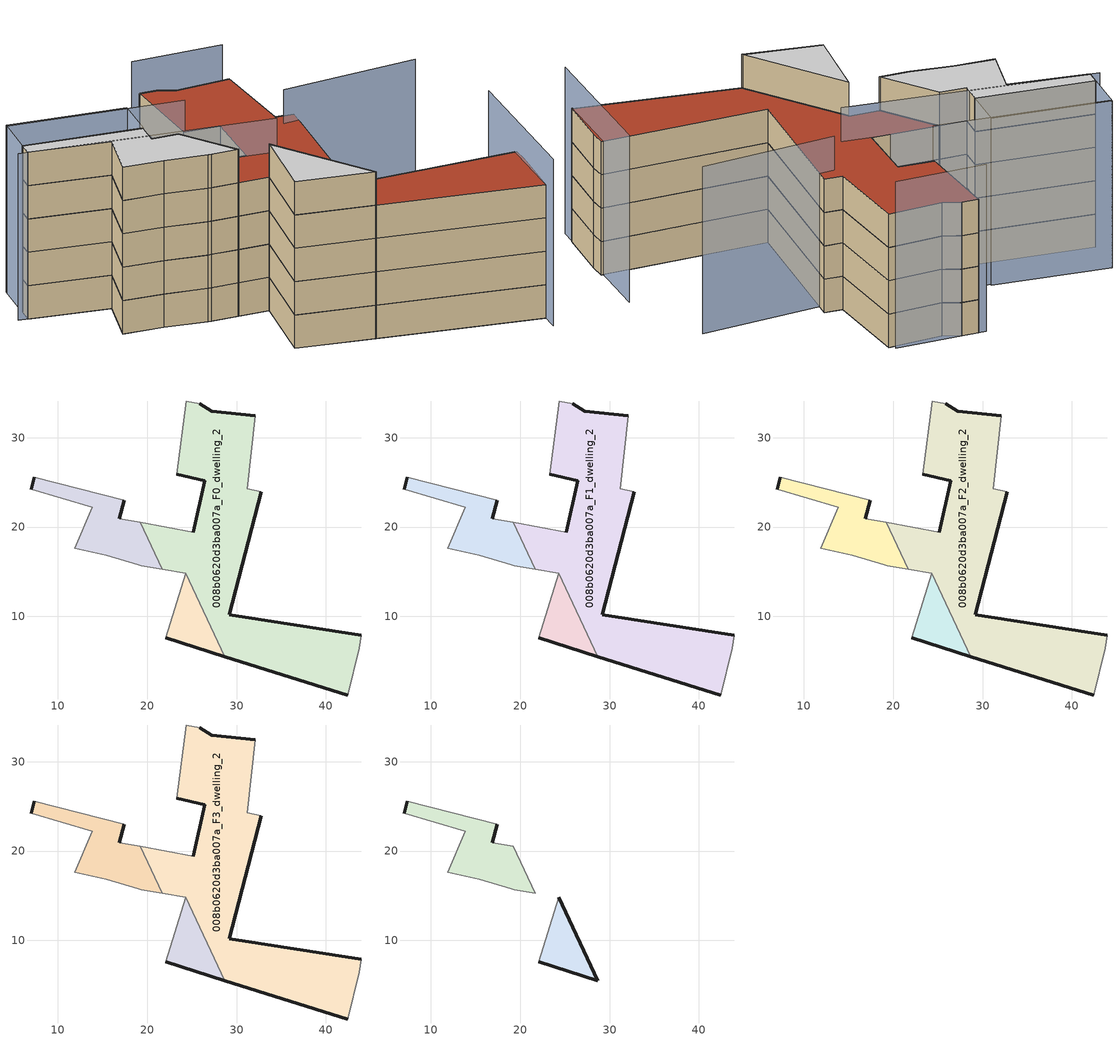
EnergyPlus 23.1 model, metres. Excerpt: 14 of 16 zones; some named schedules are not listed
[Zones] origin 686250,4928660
008b0620d3ba007a_F0_dwelling_0
 floor ground (EU_floor_Construction): 21.69,15.28 19.24,20.51 16.88,20.95 17.42,23.02 7.37,25.59 7.03,24.25 13.86,22.19 11.91,17.6 15.41,16.82 19.02,15.75 19.34,15.69 z0
 wall outside (EU_wall_Construction): 7.03,24.25 7.37,25.59 / 17.42,23.02 16.88,20.95 z0:3
 wall adiabatic (EU_wall_Construction): 7.37,25.59 17.42,23.02 / 16.88,20.95 19.24,20.51 / 21.69,15.28 19.34,15.69 19.02,15.75 15.41,16.82 11.91,17.6 13.86,22.19 7.03,24.25 z0:3
 wall to 008b0620d3ba007a_F0_dwelling_2 (EU_wall_Construction): 19.24,20.51 21.69,15.28 z0:3
008b0620d3ba007a_F0_dwelling_1
 floor ground (EU_floor_Construction): 28.69,5.51 24.34,14.8 22.08,7.58 z0
 wall outside (EU_wall_Construction): 28.69,5.51 22.08,7.58 z0:3
 wall adiabatic (EU_wall_Construction): 22.08,7.58 24.34,14.8 z0:3
 wall to 008b0620d3ba007a_F0_dwelling_2 (EU_wall_Construction): 24.34,14.8 28.69,5.51 z0:3
008b0620d3ba007a_F0_dwelling_2
 floor ground (EU_floor_Construction): 42.43,1.2 43.75,6.44 43.96,7.88 29.19,10.16 32.78,23.94 31.18,24.26 32.09,32.45 27.25,32.97 25.87,33.82 24.38,34.11 23.29,25.88 26.42,25.17 25.15,19.4 19.24,20.51 21.69,15.28 24.34,14.8 28.69,5.51 z0
 wall outside (EU_wall_Construction): 25.15,19.4 26.42,25.17 23.29,25.88 / 25.87,33.82 27.25,32.97 32.09,32.45 / 32.78,23.94 29.19,10.16 43.96,7.88 / 42.43,1.2 28.69,5.51 z0:3
 wall adiabatic (EU_wall_Construction): 24.34,14.8 21.69,15.28 / 19.24,20.51 25.15,19.4 / 23.29,25.88 24.38,34.11 25.87,33.82 / 32.09,32.45 31.18,24.26 32.78,23.94 / 43.96,7.88 43.75,6.44 42.43,1.2 z0:3
008b0620d3ba007a_F1_dwelling_0
 floor to 008b0620d3ba007a_F0_dwelling_0 (EU_floor_Construction): 21.69,15.28 19.24,20.51 16.88,20.95 17.42,23.02 7.37,25.59 7.03,24.25 13.86,22.19 11.91,17.6 15.41,16.82 19.02,15.75 19.34,15.69 z3
 wall outside (EU_wall_Construction): 7.03,24.25 7.37,25.59 / 17.42,23.02 16.88,20.95 z3:6
 wall adiabatic (EU_wall_Construction): 7.37,25.59 17.42,23.02 / 16.88,20.95 19.24,20.51 / 21.69,15.28 19.34,15.69 19.02,15.75 15.41,16.82 11.91,17.6 13.86,22.19 7.03,24.25 z3:6
 wall to 008b0620d3ba007a_F1_dwelling_2 (EU_wall_Construction): 19.24,20.51 21.69,15.28 z3:6
008b0620d3ba007a_F1_dwelling_1
 floor to 008b0620d3ba007a_F0_dwelling_1 (EU_floor_Construction): 28.69,5.51 24.34,14.8 22.08,7.58 z3
 wall outside (EU_wall_Construction): 28.69,5.51 22.08,7.58 z3:6
 wall adiabatic (EU_wall_Construction): 22.08,7.58 24.34,14.8 z3:6
 wall to 008b0620d3ba007a_F1_dwelling_2 (EU_wall_Construction): 24.34,14.8 28.69,5.51 z3:6
008b0620d3ba007a_F1_dwelling_2
 floor to 008b0620d3ba007a_F0_dwelling_2 (EU_floor_Construction): 42.43,1.2 43.75,6.44 43.96,7.88 29.19,10.16 32.78,23.94 31.18,24.26 32.09,32.45 27.25,32.97 25.87,33.82 24.38,34.11 23.29,25.88 26.42,25.17 25.15,19.4 19.24,20.51 21.69,15.28 24.34,14.8 28.69,5.51 z3
 wall outside (EU_wall_Construction): 25.15,19.4 26.42,25.17 23.29,25.88 / 25.87,33.82 27.25,32.97 32.09,32.45 / 32.78,23.94 29.19,10.16 43.96,7.88 / 42.43,1.2 28.69,5.51 z3:6
 wall adiabatic (EU_wall_Construction): 24.34,14.8 21.69,15.28 / 19.24,20.51 25.15,19.4 / 23.29,25.88 24.38,34.11 25.87,33.82 / 32.09,32.45 31.18,24.26 32.78,23.94 / 43.96,7.88 43.75,6.44 42.43,1.2 z3:6
008b0620d3ba007a_F2_dwelling_0
 floor to 008b0620d3ba007a_F1_dwelling_0 (EU_floor_Construction): 21.69,15.28 19.24,20.51 16.88,20.95 17.42,23.02 7.37,25.59 7.03,24.25 13.86,22.19 11.91,17.6 15.41,16.82 19.02,15.75 19.34,15.69 z6
 wall outside (EU_wall_Construction): 7.03,24.25 7.37,25.59 / 17.42,23.02 16.88,20.95 z6:9
 wall adiabatic (EU_wall_Construction): 7.37,25.59 17.42,23.02 / 16.88,20.95 19.24,20.51 / 21.69,15.28 19.34,15.69 19.02,15.75 15.41,16.82 11.91,17.6 13.86,22.19 7.03,24.25 z6:9
 wall to 008b0620d3ba007a_F2_dwelling_2 (EU_wall_Construction): 19.24,20.51 21.69,15.28 z6:9
008b0620d3ba007a_F2_dwelling_1
 floor to 008b0620d3ba007a_F1_dwelling_1 (EU_floor_Construction): 28.69,5.51 24.34,14.8 22.08,7.58 z6
 wall outside (EU_wall_Construction): 28.69,5.51 22.08,7.58 z6:9
 wall adiabatic (EU_wall_Construction): 22.08,7.58 24.34,14.8 z6:9
 wall to 008b0620d3ba007a_F2_dwelling_2 (EU_wall_Construction): 24.34,14.8 28.69,5.51 z6:9
008b0620d3ba007a_F2_dwelling_2
 floor to 008b0620d3ba007a_F1_dwelling_2 (EU_floor_Construction): 42.43,1.2 43.75,6.44 43.96,7.88 29.19,10.16 32.78,23.94 31.18,24.26 32.09,32.45 27.25,32.97 25.87,33.82 24.38,34.11 23.29,25.88 26.42,25.17 25.15,19.4 19.24,20.51 21.69,15.28 24.34,14.8 28.69,5.51 z6
 wall outside (EU_wall_Construction): 25.15,19.4 26.42,25.17 23.29,25.88 / 25.87,33.82 27.25,32.97 32.09,32.45 / 32.78,23.94 29.19,10.16 43.96,7.88 / 42.43,1.2 28.69,5.51 z6:9
 wall adiabatic (EU_wall_Construction): 24.34,14.8 21.69,15.28 / 19.24,20.51 25.15,19.4 / 23.29,25.88 24.38,34.11 25.87,33.82 / 32.09,32.45 31.18,24.26 32.78,23.94 / 43.96,7.88 43.75,6.44 42.43,1.2 z6:9
008b0620d3ba007a_F3_dwelling_0
 floor to 008b0620d3ba007a_F2_dwelling_0 (EU_floor_Construction): 21.69,15.28 19.24,20.51 16.88,20.95 17.42,23.02 7.37,25.59 7.03,24.25 13.86,22.19 11.91,17.6 15.41,16.82 19.02,15.75 19.34,15.69 z9
 wall outside (EU_wall_Construction): 7.03,24.25 7.37,25.59 / 17.42,23.02 16.88,20.95 z9:12
 wall adiabatic (EU_wall_Construction): 7.37,25.59 17.42,23.02 / 16.88,20.95 19.24,20.51 / 21.69,15.28 19.34,15.69 19.02,15.75 15.41,16.82 11.91,17.6 13.86,22.19 7.03,24.25 z9:12
 wall to 008b0620d3ba007a_F3_dwelling_2 (EU_wall_Construction): 19.24,20.51 21.69,15.28 z9:12
008b0620d3ba007a_F3_dwelling_1
 floor to 008b0620d3ba007a_F2_dwelling_1 (EU_floor_Construction): 28.69,5.51 24.34,14.8 22.08,7.58 z9
 wall outside (EU_wall_Construction): 28.69,5.51 22.08,7.58 z9:12
 wall adiabatic (EU_wall_Construction): 22.08,7.58 24.34,14.8 z9:12
 wall to 008b0620d3ba007a_F3_dwelling_2 (EU_wall_Construction): 24.34,14.8 28.69,5.51 z9:12
008b0620d3ba007a_F3_dwelling_2
 floor to 008b0620d3ba007a_F2_dwelling_2 (EU_floor_Construction): 42.43,1.2 43.75,6.44 43.96,7.88 29.19,10.16 32.78,23.94 31.18,24.26 32.09,32.45 27.25,32.97 25.87,33.82 24.38,34.11 23.29,25.88 26.42,25.17 25.15,19.4 19.24,20.51 21.69,15.28 24.34,14.8 28.69,5.51 z9
 wall outside (EU_wall_Construction): 25.15,19.4 26.42,25.17 23.29,25.88 / 25.87,33.82 27.25,32.97 32.09,32.45 / 32.78,23.94 29.19,10.16 43.96,7.88 / 42.43,1.2 28.69,5.51 z9:12
 wall adiabatic (EU_wall_Construction): 24.34,14.8 21.69,15.28 / 19.24,20.51 25.15,19.4 / 23.29,25.88 24.38,34.11 25.87,33.82 / 32.09,32.45 31.18,24.26 32.78,23.94 / 43.96,7.88 43.75,6.44 42.43,1.2 z9:12
 roof outside (EU_roof_Construction): 32.09,32.45 31.18,24.26 32.78,23.94 29.19,10.16 43.96,7.88 43.75,6.44 42.43,1.2 28.69,5.51 24.34,14.8 21.69,15.28 19.24,20.51 25.15,19.4 26.42,25.17 23.29,25.88 24.38,34.11 25.87,33.82 27.25,32.97 z12
008b0620d3ba007a_F4_dwelling_0
 floor to 008b0620d3ba007a_F3_dwelling_0 (EU_floor_Construction): 21.69,15.28 19.24,20.51 16.88,20.95 17.42,23.02 7.37,25.59 7.03,24.25 13.86,22.19 11.91,17.6 15.41,16.82 19.02,15.75 19.34,15.69 z12
 wall outside (EU_wall_Construction): 7.03,24.25 7.37,25.59 / 17.42,23.02 16.88,20.95 z12:15
 wall adiabatic (EU_wall_Construction): 7.37,25.59 17.42,23.02 / 16.88,20.95 19.24,20.51 21.69,15.28 19.34,15.69 19.02,15.75 15.41,16.82 11.91,17.6 13.86,22.19 7.03,24.25 z12:15
 ceiling to 008b0620d3ba007a_F5_dwelling_0 (EU_floor_Construction): 17.42,23.02 16.88,20.95 19.24,20.51 21.69,15.28 19.34,15.69 19.02,15.75 15.41,16.82 11.91,17.6 13.86,22.19 7.03,24.25 7.37,25.59 z15
008b0620d3ba007a_F4_dwelling_1
 floor to 008b0620d3ba007a_F3_dwelling_1 (EU_floor_Construction): 28.69,5.51 24.34,14.8 22.08,7.58 z12
 wall outside (EU_wall_Construction): 24.34,14.8 28.69,5.51 22.08,7.58 z12:15
 wall adiabatic (EU_wall_Construction): 22.08,7.58 24.34,14.8 z12:15
 ceiling to 008b0620d3ba007a_F5_dwelling_1 (EU_floor_Construction): 24.34,14.8 28.69,5.51 22.08,7.58 z15
shading: 42.05,-0.36 44.9,13.47 / 6.24,24.47 27.58,18.59 / 43.25,21.88 31.07,22.85 / 23.21,25.6 8.36,29.43 / 31.67,32.9 23.71,34.16 / 17.45,23.01 7.37,25.6 / 7.37,25.6 8.39,29.56 / 8.39,29.56 18.47,26.98 / 18.47,26.98 17.45,23.01 z0:15
[Building]
EU S2 Campaign: North Axis=0; Terrain=City; Solar Distribution=FullExterior
[Site:Location]
Bologna: Latitude=44.5; Longitude=11.25; Time Zone=1; Elevation=37
[SizingPeriod:WeatherFileDays]
AnnualSizingPeriod: Begin Month=1; Begin Day of Month=1; End Month=12; End Day of Month=31; Day of Week for Start Day=Monday; Use Weather File Daylight Saving Period=No; Use Weather File Rain and Snow Indicators=No
[MATERIAL]
EU_InternalMass_Material: Roughness=MediumRough; Thickness=0.1; Conductivity=1; Density=1800; Specific Heat=900; Thermal Absorptance=0.9; Solar Absorptance=0.7; Visible Absorptance=0.7
[MATERIAL:NOMASS] Roughness=MediumRough; Thermal Absorptance=0.9; Solar Absorptance=0.7; Visible Absorptance=0.7
Name | Thermal Resistance
EU_wall_NoMass | 0.905828
EU_roof_NoMass | 0.37593
EU_floor_NoMass | 0.67114
[CONSTRUCTION]
EU_wall_Construction: EU_wall_NoMass
EU_roof_Construction: EU_roof_NoMass
EU_floor_Construction: EU_floor_NoMass
EU_InternalMass_Construction: EU_InternalMass_Material
[ZONE] Type=1; Multiplier=1; Ceiling Height=autocalculate; Floor Area=autocalculate; Part of Total Floor Area=Yes
Name | Volume
008b0620d3ba007a_F0_dwelling_0 | 160.253
008b0620d3ba007a_F1_dwelling_0; 008b0620d3ba007a_F2_dwelling_0; 008b0620d3ba007a_F3_dwelling_0; 008b0620d3ba007a_F4_dwelling_0 | 160.254
008b0620d3ba007a_F0_dwelling_1 | 78.6042
008b0620d3ba007a_F1_dwelling_1; 008b0620d3ba007a_F2_dwelling_1; 008b0620d3ba007a_F3_dwelling_1; 008b0620d3ba007a_F4_dwelling_1 | 78.6035
008b0620d3ba007a_F0_dwelling_2 | 774.987
008b0620d3ba007a_F1_dwelling_2; 008b0620d3ba007a_F2_dwelling_2; 008b0620d3ba007a_F3_dwelling_2 | 774.989
[INTERNALMASS] Construction=EU_InternalMass_Construction
Name | Zone or ZoneList | Surface Area
008b0620d3ba007a_F0_dwelling_0_EU_InternalMass | 008b0620d3ba007a_F0_dwelling_0 | 53.4169
008b0620d3ba007a_F0_dwelling_1_EU_InternalMass | 008b0620d3ba007a_F0_dwelling_1 | 26.1996
008b0620d3ba007a_F0_dwelling_2_EU_InternalMass | 008b0620d3ba007a_F0_dwelling_2 | 258.331
008b0620d3ba007a_F1_dwelling_0_EU_InternalMass | 008b0620d3ba007a_F1_dwelling_0 | 53.4169
008b0620d3ba007a_F1_dwelling_1_EU_InternalMass | 008b0620d3ba007a_F1_dwelling_1 | 26.1996
008b0620d3ba007a_F1_dwelling_2_EU_InternalMass | 008b0620d3ba007a_F1_dwelling_2 | 258.331
008b0620d3ba007a_F2_dwelling_0_EU_InternalMass | 008b0620d3ba007a_F2_dwelling_0 | 53.4169
008b0620d3ba007a_F2_dwelling_1_EU_InternalMass | 008b0620d3ba007a_F2_dwelling_1 | 26.1996
008b0620d3ba007a_F2_dwelling_2_EU_InternalMass | 008b0620d3ba007a_F2_dwelling_2 | 258.331
008b0620d3ba007a_F3_dwelling_0_EU_InternalMass | 008b0620d3ba007a_F3_dwelling_0 | 53.4169
008b0620d3ba007a_F3_dwelling_1_EU_InternalMass | 008b0620d3ba007a_F3_dwelling_1 | 26.1996
008b0620d3ba007a_F3_dwelling_2_EU_InternalMass | 008b0620d3ba007a_F3_dwelling_2 | 258.331
008b0620d3ba007a_F4_dwelling_0_EU_InternalMass | 008b0620d3ba007a_F4_dwelling_0 | 168.973
008b0620d3ba007a_F4_dwelling_1_EU_InternalMass | 008b0620d3ba007a_F4_dwelling_1 | 168.968
[OTHEREQUIPMENT] Fuel Type=Electricity; Design Level Calculation Method=Watts/Area; Power per Zone Floor Area=1; Fraction Latent=0; Fraction Radiant=0; Fraction Lost=0; Carbon Dioxide Generation Rate=0; EndUse Subcategory=EU_Step8_InternalGains
Name | Zone or ZoneList or Space or SpaceList | Schedule
EU_Step8_InternalGain_008b0620d3ba007a_F0_dwelling_0_f000 | 008b0620d3ba007a_F0_dwelling_0 | EU_Step8_GainSchedule_008b0620d3ba007a_F0_dwelling_0_f000
EU_Step8_InternalGain_008b0620d3ba007a_F0_dwelling_1_f000 | 008b0620d3ba007a_F0_dwelling_1 | EU_Step8_GainSchedule_008b0620d3ba007a_F0_dwelling_1_f000
EU_Step8_InternalGain_008b0620d3ba007a_F0_dwelling_2_f000 | 008b0620d3ba007a_F0_dwelling_2 | EU_Step8_GainSchedule_008b0620d3ba007a_F0_dwelling_2_f000
EU_Step8_InternalGain_008b0620d3ba007a_F1_dwelling_0_f000 | 008b0620d3ba007a_F1_dwelling_0 | EU_Step8_GainSchedule_008b0620d3ba007a_F1_dwelling_0_f000
EU_Step8_InternalGain_008b0620d3ba007a_F1_dwelling_1_f000 | 008b0620d3ba007a_F1_dwelling_1 | EU_Step8_GainSchedule_008b0620d3ba007a_F1_dwelling_1_f000
EU_Step8_InternalGain_008b0620d3ba007a_F1_dwelling_2_f000 | 008b0620d3ba007a_F1_dwelling_2 | EU_Step8_GainSchedule_008b0620d3ba007a_F1_dwelling_2_f000
EU_Step8_InternalGain_008b0620d3ba007a_F2_dwelling_0_f000 | 008b0620d3ba007a_F2_dwelling_0 | EU_Step8_GainSchedule_008b0620d3ba007a_F2_dwelling_0_f000
EU_Step8_InternalGain_008b0620d3ba007a_F2_dwelling_1_f000 | 008b0620d3ba007a_F2_dwelling_1 | EU_Step8_GainSchedule_008b0620d3ba007a_F2_dwelling_1_f000
EU_Step8_InternalGain_008b0620d3ba007a_F2_dwelling_2_f000 | 008b0620d3ba007a_F2_dwelling_2 | EU_Step8_GainSchedule_008b0620d3ba007a_F2_dwelling_2_f000
EU_Step8_InternalGain_008b0620d3ba007a_F3_dwelling_0_f000 | 008b0620d3ba007a_F3_dwelling_0 | EU_Step8_GainSchedule_008b0620d3ba007a_F3_dwelling_0_f000
EU_Step8_InternalGain_008b0620d3ba007a_F3_dwelling_1_f000 | 008b0620d3ba007a_F3_dwelling_1 | EU_Step8_GainSchedule_008b0620d3ba007a_F3_dwelling_1_f000
EU_Step8_InternalGain_008b0620d3ba007a_F3_dwelling_2_f000 | 008b0620d3ba007a_F3_dwelling_2 | EU_Step8_GainSchedule_008b0620d3ba007a_F3_dwelling_2_f000
EU_Step8_InternalGain_008b0620d3ba007a_F4_dwelling_0_f000 | 008b0620d3ba007a_F4_dwelling_0 | EU_Step8_GainSchedule_008b0620d3ba007a_F4_dwelling_0_f000
EU_Step8_InternalGain_008b0620d3ba007a_F4_dwelling_1_f000 | 008b0620d3ba007a_F4_dwelling_1 | EU_Step8_GainSchedule_008b0620d3ba007a_F4_dwelling_1_f000
[ZONEVENTILATION:DESIGNFLOWRATE] Schedule=EU_AlwaysOn; Design Flow Rate Calculation Method=AirChanges/Hour; Air Changes per Hour=0.73129; Ventilation Type=Natural; Fan Pressure Rise=0; Fan Total Efficiency=1; Constant Term Coefficient=1; Temperature Term Coefficient=0; Velocity Term Coefficient=0; Velocity Squared Term Coefficient=0; Minimum Indoor Temperature=-100; Maximum Indoor Temperature=100; Delta Temperature=-100; Minimum Outdoor Temperature=-100; Maximum Outdoor Temperature=100; Maximum Wind Speed=40
Name | Zone or ZoneList or Space or SpaceList
EU_ConstantAir_008b0620d3ba007a_F0_dwelling_0 | 008b0620d3ba007a_F0_dwelling_0
EU_ConstantAir_008b0620d3ba007a_F0_dwelling_1 | 008b0620d3ba007a_F0_dwelling_1
EU_ConstantAir_008b0620d3ba007a_F0_dwelling_2 | 008b0620d3ba007a_F0_dwelling_2
EU_ConstantAir_008b0620d3ba007a_F1_dwelling_0 | 008b0620d3ba007a_F1_dwelling_0
EU_ConstantAir_008b0620d3ba007a_F1_dwelling_1 | 008b0620d3ba007a_F1_dwelling_1
EU_ConstantAir_008b0620d3ba007a_F1_dwelling_2 | 008b0620d3ba007a_F1_dwelling_2
EU_ConstantAir_008b0620d3ba007a_F2_dwelling_0 | 008b0620d3ba007a_F2_dwelling_0
EU_ConstantAir_008b0620d3ba007a_F2_dwelling_1 | 008b0620d3ba007a_F2_dwelling_1
EU_ConstantAir_008b0620d3ba007a_F2_dwelling_2 | 008b0620d3ba007a_F2_dwelling_2
EU_ConstantAir_008b0620d3ba007a_F3_dwelling_0 | 008b0620d3ba007a_F3_dwelling_0
EU_ConstantAir_008b0620d3ba007a_F3_dwelling_1 | 008b0620d3ba007a_F3_dwelling_1
EU_ConstantAir_008b0620d3ba007a_F3_dwelling_2 | 008b0620d3ba007a_F3_dwelling_2
EU_ConstantAir_008b0620d3ba007a_F4_dwelling_0 | 008b0620d3ba007a_F4_dwelling_0
EU_ConstantAir_008b0620d3ba007a_F4_dwelling_1 | 008b0620d3ba007a_F4_dwelling_1
[HVACTEMPLATE:THERMOSTAT] Constant Heating Setpoint=20; Constant Cooling Setpoint=50
EU_HeatOnly_008b0620d3ba007a_F0_dwelling_0; EU_HeatOnly_008b0620d3ba007a_F0_dwelling_1; EU_HeatOnly_008b0620d3ba007a_F0_dwelling_2; EU_HeatOnly_008b0620d3ba007a_F1_dwelling_0; EU_HeatOnly_008b0620d3ba007a_F1_dwelling_1; EU_HeatOnly_008b0620d3ba007a_F1_dwelling_2; EU_HeatOnly_008b0620d3ba007a_F2_dwelling_0; EU_HeatOnly_008b0620d3ba007a_F2_dwelling_1; EU_HeatOnly_008b0620d3ba007a_F2_dwelling_2; EU_HeatOnly_008b0620d3ba007a_F3_dwelling_0; EU_HeatOnly_008b0620d3ba007a_F3_dwelling_1; EU_HeatOnly_008b0620d3ba007a_F3_dwelling_2; EU_HeatOnly_008b0620d3ba007a_F4_dwelling_0; EU_HeatOnly_008b0620d3ba007a_F4_dwelling_1; EU_HeatOnly_008b0620d3ba007a_F5_dwelling_0; EU_HeatOnly_008b0620d3ba007a_F5_dwelling_1
[HVACTEMPLATE:ZONE:IDEALLOADSAIRSYSTEM] System Availability Schedule=EU_AlwaysOn; Maximum Heating Supply Air Temperature=50; Minimum Cooling Supply Air Temperature=13; Maximum Heating Supply Air Humidity Ratio=0.0156; Minimum Cooling Supply Air Humidity Ratio=0.0077; Heating Limit=NoLimit; Cooling Limit=NoLimit; Heating Availability Schedule=EU_AlwaysOn; Cooling Availability Schedule=EU_CoolingOff; Dehumidification Control Type=ConstantSensibleHeatRatio; Cooling Sensible Heat Ratio=0.7; Dehumidification Setpoint=60; Humidification Control Type=None; Humidification Setpoint=30; Outdoor Air Method=None; Outdoor Air Flow Rate per Person=0.00944; Outdoor Air Flow Rate per Zone Floor Area=0; Outdoor Air Flow Rate per Zone=0; Demand Controlled Ventilation Type=None; Outdoor Air Economizer Type=NoEconomizer; Heat Recovery Type=None; Sensible Heat Recovery Effectiveness=0.7; Latent Heat Recovery Effectiveness=0.65
Name | Template Thermostat
008b0620d3ba007a_F0_dwelling_0 | EU_HeatOnly_008b0620d3ba007a_F0_dwelling_0
008b0620d3ba007a_F0_dwelling_1 | EU_HeatOnly_008b0620d3ba007a_F0_dwelling_1
008b0620d3ba007a_F0_dwelling_2 | EU_HeatOnly_008b0620d3ba007a_F0_dwelling_2
008b0620d3ba007a_F1_dwelling_0 | EU_HeatOnly_008b0620d3ba007a_F1_dwelling_0
008b0620d3ba007a_F1_dwelling_1 | EU_HeatOnly_008b0620d3ba007a_F1_dwelling_1
008b0620d3ba007a_F1_dwelling_2 | EU_HeatOnly_008b0620d3ba007a_F1_dwelling_2
008b0620d3ba007a_F2_dwelling_0 | EU_HeatOnly_008b0620d3ba007a_F2_dwelling_0
008b0620d3ba007a_F2_dwelling_1 | EU_HeatOnly_008b0620d3ba007a_F2_dwelling_1
008b0620d3ba007a_F2_dwelling_2 | EU_HeatOnly_008b0620d3ba007a_F2_dwelling_2
008b0620d3ba007a_F3_dwelling_0 | EU_HeatOnly_008b0620d3ba007a_F3_dwelling_0
008b0620d3ba007a_F3_dwelling_1 | EU_HeatOnly_008b0620d3ba007a_F3_dwelling_1
008b0620d3ba007a_F3_dwelling_2 | EU_HeatOnly_008b0620d3ba007a_F3_dwelling_2
008b0620d3ba007a_F4_dwelling_0 | EU_HeatOnly_008b0620d3ba007a_F4_dwelling_0
008b0620d3ba007a_F4_dwelling_1 | EU_HeatOnly_008b0620d3ba007a_F4_dwelling_1
